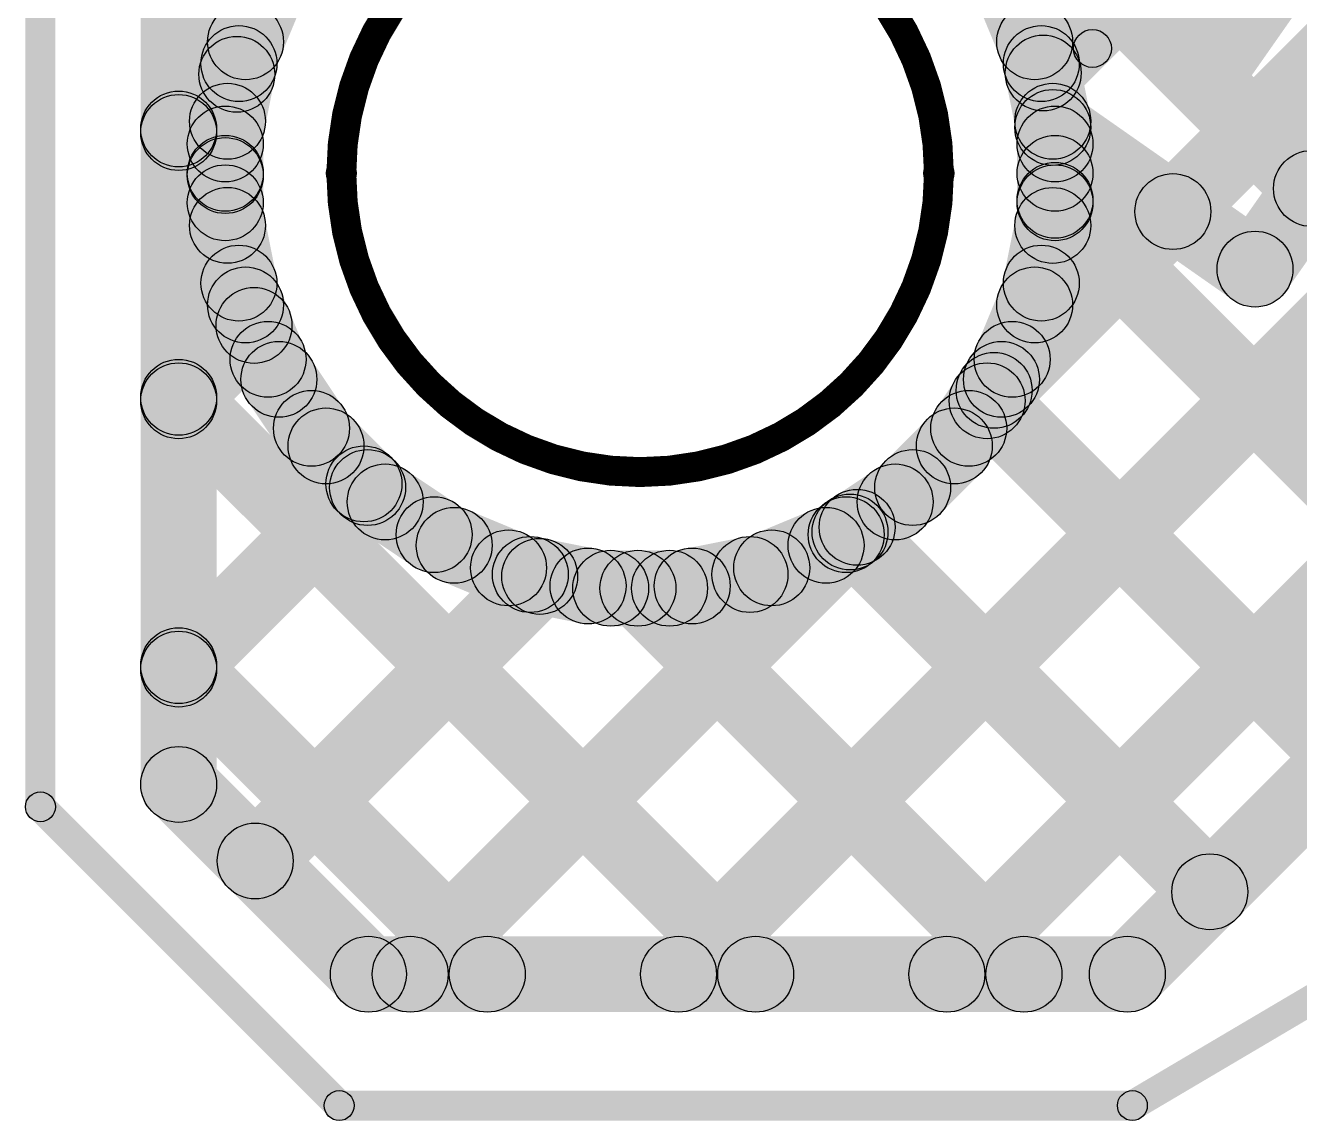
# Model space of a CAD drawing. Header units: millimetres. Extents: x 1.49 to 4.64, y 4.45 to 5.86.
# Drawn here: x 1.4898 to 1.6577, y 4.4507 to 4.595 of the extents above; entities that cross this region are included whole.
import ezdxf

# ---------------------------------------------------------------- set-up
doc = ezdxf.new("R2010")
doc.units = ezdxf.units.MM
doc.header["$MEASUREMENT"] = 0
for name, color, linetype in [('BottomLayer', 5, 'Continuous'), ('Mechanical2', 216, 'Continuous'), ('MultiLayer', 9, 'Continuous'), ('TopLayer', 1, 'Continuous'), ('TopOverlay', 2, 'Continuous'), ('TopPaste', 8, 'Continuous'), ('TopSolder', 216, 'Continuous')]:
    doc.layers.add(name, color=color, linetype=linetype)

# ---------------------------------------------------------------- blocks, each defined once
blk = doc.blocks.new('SMD_PAD_13')
at = {"layer": 'TopLayer'}
for points in [[(-0.06, 0.03), (-0.02, 0.03), (-0.02, -0.03), (-0.06, -0.03)], [(0.02, 0.03), (0.06, 0.03), (0.06, -0.03), (0.02, -0.03)]]:
    blk.add_hatch(color=1, dxfattribs=at).paths.add_polyline_path(points)
at = {"layer": 'TopOverlay'}
h = blk.add_hatch(color=2, dxfattribs=at)
edge = h.paths.add_edge_path()
edge.add_arc((-0.065, 0.035), 0.0025, 0, 360)
h = blk.add_hatch(color=2, dxfattribs=at)
edge = h.paths.add_edge_path()
edge.add_arc((-0.065, 0.035), 0.0025, 0, 360)
for points in [[(0.065, 0.0375), (0.065, 0.0325), (-0.065, 0.0325), (-0.065, 0.0375)], [(-0.0675, 0.035), (-0.0625, 0.035), (-0.0625, -0.035), (-0.0675, -0.035)], [(0.0625, 0.035), (0.0675, 0.035), (0.0675, -0.035), (0.0625, -0.035)], [(0.065, -0.0325), (0.065, -0.0375), (-0.065, -0.0375), (-0.065, -0.0325)]]:
    blk.add_hatch(color=2, dxfattribs=at).paths.add_polyline_path(points)
h = blk.add_hatch(color=2, dxfattribs=at)
edge = h.paths.add_edge_path()
edge.add_arc((0.065, 0.035), 0.0025, 0, 360)
h = blk.add_hatch(color=2, dxfattribs=at)
edge = h.paths.add_edge_path()
edge.add_arc((0.065, 0.035), 0.0025, 0, 360)
h = blk.add_hatch(color=2, dxfattribs=at)
edge = h.paths.add_edge_path()
edge.add_arc((-0.065, -0.035), 0.0025, 0, 360)
h = blk.add_hatch(color=2, dxfattribs=at)
edge = h.paths.add_edge_path()
edge.add_arc((-0.065, -0.035), 0.0025, 0, 360)
h = blk.add_hatch(color=2, dxfattribs=at)
edge = h.paths.add_edge_path()
edge.add_arc((0.065, -0.035), 0.0025, 0, 360)
h = blk.add_hatch(color=2, dxfattribs=at)
edge = h.paths.add_edge_path()
edge.add_arc((0.065, -0.035), 0.0025, 0, 360)
at = {"layer": 'TopPaste'}
for points in [[(-0.06, 0.03), (-0.02, 0.03), (-0.02, -0.03), (-0.06, -0.03)], [(0.02, 0.03), (0.06, 0.03), (0.06, -0.03), (0.02, -0.03)]]:
    blk.add_hatch(color=8, dxfattribs=at).paths.add_polyline_path(points)
at = {"layer": 'TopSolder'}
for points in [[(-0.064, 0.034), (-0.016, 0.034), (-0.016, -0.034), (-0.064, -0.034)], [(0.016, 0.034), (0.064, 0.034), (0.064, -0.034), (0.016, -0.034)]]:
    blk.add_hatch(color=216, dxfattribs=at).paths.add_polyline_path(points)
at = {"layer": 'TopOverlay'}
for centre in [(-0.065, 0.035), (-0.065, 0.035), (0.065, 0.035), (0.065, 0.035), (-0.065, -0.035), (-0.065, -0.035), (0.065, -0.035), (0.065, -0.035)]:
    blk.add_circle(centre, 0.0025, dxfattribs=at)

msp = doc.modelspace()

# ---------------------------------------------------------------- hatches: boundary and pattern name
at = {"layer": 'BottomLayer'}
for points in [[(1.62098, 4.5434), (1.6139, 4.55047), (1.79579, 4.73235), (1.80286, 4.72528)], [(1.50646, 4.71926), (1.51354, 4.72633), (1.69384, 4.54602), (1.68677, 4.53895)], [(1.62744, 4.58522), (1.62037, 4.59229), (1.74275, 4.71467), (1.74982, 4.7076)], [(1.62744, 4.58522), (1.62037, 4.59229), (1.74275, 4.71467), (1.74982, 4.7076)], [(1.5794, 4.46646), (1.57233, 4.47354), (1.74865, 4.64986), (1.75572, 4.64279)], [(1.515, 4.495), (1.505, 4.495), (1.505, 4.63214), (1.515, 4.63214)], [(1.52343, 4.59095), (1.5142, 4.59478), (1.51716, 4.60194), (1.5264, 4.59811)], [(1.6152, 4.59811), (1.62444, 4.60194), (1.62741, 4.59478), (1.61817, 4.59095)], [(1.51354, 4.57738), (1.50646, 4.58445), (1.51413, 4.59211), (1.5212, 4.58504)], [(1.52134, 4.58141), (1.51153, 4.58336), (1.51304, 4.59097), (1.52285, 4.58902)], [(1.61875, 4.58902), (1.62856, 4.59097), (1.63008, 4.58336), (1.62027, 4.58141)], [(1.50646, 4.57784), (1.51354, 4.58491), (1.51967, 4.57877), (1.5126, 4.5717)], [(1.52114, 4.57553), (1.51114, 4.57553), (1.51114, 4.5794), (1.52114, 4.5794)], [(1.63047, 4.57553), (1.62047, 4.57553), (1.62047, 4.5794), (1.63047, 4.5794)], [(1.52114, 4.57165), (1.51114, 4.57165), (1.51114, 4.57553), (1.52114, 4.57553)], [(1.63047, 4.57165), (1.62047, 4.57165), (1.62047, 4.57553), (1.63047, 4.57553)], [(1.62193, 4.56844), (1.629, 4.57551), (1.68024, 4.52427), (1.67317, 4.5172)], [(1.51153, 4.56769), (1.52134, 4.56964), (1.52285, 4.56203), (1.51304, 4.56008)], [(1.62856, 4.56008), (1.61875, 4.56203), (1.62027, 4.56964), (1.63008, 4.56769)], [(1.61475, 4.46646), (1.60768, 4.47354), (1.69777, 4.56362), (1.70484, 4.55655)], [(1.5142, 4.55628), (1.52343, 4.5601), (1.5264, 4.55294), (1.51716, 4.54911)], [(1.62444, 4.54911), (1.6152, 4.55294), (1.61817, 4.5601), (1.62741, 4.55628)], [(1.51354, 4.54202), (1.50646, 4.54909), (1.5164, 4.55903), (1.52347, 4.55196)], [(1.51904, 4.5456), (1.52735, 4.55116), (1.53166, 4.54471), (1.52335, 4.53915)], [(1.61826, 4.53915), (1.60994, 4.54471), (1.61425, 4.55116), (1.62256, 4.5456)], [(1.50646, 4.54248), (1.51354, 4.54955), (1.58955, 4.47354), (1.58248, 4.46646)], [(1.61299, 4.54202), (1.62006, 4.5491), (1.66708, 4.50208), (1.66001, 4.49501)], [(1.52587, 4.53608), (1.53294, 4.54315), (1.53843, 4.53767), (1.53135, 4.5306)], [(1.61025, 4.5306), (1.60318, 4.53767), (1.60866, 4.54315), (1.61573, 4.53608)], [(1.51354, 4.50667), (1.50646, 4.51374), (1.53087, 4.53815), (1.53794, 4.53108)], [(1.53443, 4.52807), (1.53999, 4.53639), (1.54643, 4.53208), (1.54088, 4.52376)], [(1.60072, 4.52376), (1.59517, 4.53208), (1.60162, 4.53639), (1.60717, 4.52807)], [(1.54404, 4.46646), (1.53697, 4.47354), (1.59586, 4.53242), (1.60293, 4.52535)], [(1.54439, 4.52189), (1.54821, 4.53113), (1.55538, 4.52816), (1.55155, 4.51892)], [(1.59005, 4.51892), (1.58622, 4.52816), (1.59339, 4.53113), (1.59722, 4.52189)], [(1.59493, 4.52473), (1.602, 4.5318), (1.6494, 4.4844), (1.64233, 4.47733)], [(1.55536, 4.51777), (1.55731, 4.52757), (1.56492, 4.52606), (1.56296, 4.51625)], [(1.57864, 4.51625), (1.57669, 4.52606), (1.58429, 4.52757), (1.58624, 4.51777)], [(1.52361, 4.48139), (1.51654, 4.48846), (1.55404, 4.52596), (1.56111, 4.51889)], [(1.52361, 4.48139), (1.51654, 4.48846), (1.55404, 4.52596), (1.56111, 4.51889)], [(1.56692, 4.51586), (1.56692, 4.52586), (1.57468, 4.52586), (1.57468, 4.51586)], [(1.56697, 4.51733), (1.57405, 4.5244), (1.62491, 4.47354), (1.61784, 4.46646)], [(1.50646, 4.50713), (1.51354, 4.5142), (1.5542, 4.47354), (1.54713, 4.46646)], [(1.63854, 4.46646), (1.63146, 4.47354), (1.66646, 4.50854), (1.67354, 4.50146)], [(1.50646, 4.49146), (1.51354, 4.49854), (1.53854, 4.47354), (1.53146, 4.46646)], [(1.535, 4.465), (1.535, 4.475), (1.635, 4.475), (1.635, 4.465)]]:
    msp.add_hatch(color=5, dxfattribs=at).paths.add_polyline_path(points)
h = msp.add_hatch(color=5, dxfattribs=at)
edge = h.paths.add_edge_path()
edge.add_arc((1.51881, 4.59286), 0.005, 0, 360)
h = msp.add_hatch(color=5, dxfattribs=at)
edge = h.paths.add_edge_path()
edge.add_arc((1.62279, 4.59286), 0.005, 0, 360)
h = msp.add_hatch(color=5, dxfattribs=at)
edge = h.paths.add_edge_path()
edge.add_arc((1.51794, 4.58999), 0.005, 0, 360)
h = msp.add_hatch(color=5, dxfattribs=at)
edge = h.paths.add_edge_path()
edge.add_arc((1.62366, 4.58999), 0.005, 0, 360)
h = msp.add_hatch(color=5, dxfattribs=at)
edge = h.paths.add_edge_path()
edge.add_arc((1.51766, 4.58858), 0.005, 0, 360)
h = msp.add_hatch(color=5, dxfattribs=at)
edge = h.paths.add_edge_path()
edge.add_arc((1.62391, 4.58875), 0.005, 0, 360)
h = msp.add_hatch(color=5, dxfattribs=at)
edge = h.paths.add_edge_path()
edge.add_arc((1.62391, 4.58875), 0.005, 0, 360)
h = msp.add_hatch(color=5, dxfattribs=at)
edge = h.paths.add_edge_path()
edge.add_arc((1.51, 4.58137), 0.005, 0, 360)
h = msp.add_hatch(color=5, dxfattribs=at)
edge = h.paths.add_edge_path()
edge.add_arc((1.51643, 4.58239), 0.005, 0, 360)
h = msp.add_hatch(color=5, dxfattribs=at)
edge = h.paths.add_edge_path()
edge.add_arc((1.62517, 4.58239), 0.005, 0, 360)
h = msp.add_hatch(color=5, dxfattribs=at)
edge = h.paths.add_edge_path()
edge.add_arc((1.51, 4.58091), 0.005, 0, 360)
h = msp.add_hatch(color=5, dxfattribs=at)
edge = h.paths.add_edge_path()
edge.add_arc((1.51614, 4.5794), 0.005, 0, 360)
h = msp.add_hatch(color=5, dxfattribs=at)
edge = h.paths.add_edge_path()
edge.add_arc((1.62547, 4.5794), 0.005, 0, 360)
h = msp.add_hatch(color=5, dxfattribs=at)
edge = h.paths.add_edge_path()
edge.add_arc((1.51614, 4.57553), 0.005, 0, 360)
h = msp.add_hatch(color=5, dxfattribs=at)
edge = h.paths.add_edge_path()
edge.add_arc((1.51614, 4.57553), 0.005, 0, 360)
h = msp.add_hatch(color=5, dxfattribs=at)
edge = h.paths.add_edge_path()
edge.add_arc((1.51614, 4.57524), 0.005, 0, 360)
h = msp.add_hatch(color=5, dxfattribs=at)
edge = h.paths.add_edge_path()
edge.add_arc((1.62547, 4.57553), 0.005, 0, 360)
h = msp.add_hatch(color=5, dxfattribs=at)
edge = h.paths.add_edge_path()
edge.add_arc((1.62547, 4.57553), 0.005, 0, 360)
h = msp.add_hatch(color=5, dxfattribs=at)
edge = h.paths.add_edge_path()
edge.add_arc((1.51614, 4.57165), 0.005, 0, 360)
h = msp.add_hatch(color=5, dxfattribs=at)
edge = h.paths.add_edge_path()
edge.add_arc((1.62547, 4.57197), 0.005, 0, 360)
h = msp.add_hatch(color=5, dxfattribs=at)
edge = h.paths.add_edge_path()
edge.add_arc((1.62547, 4.57165), 0.005, 0, 360)
h = msp.add_hatch(color=5, dxfattribs=at)
edge = h.paths.add_edge_path()
edge.add_arc((1.51643, 4.56867), 0.005, 0, 360)
h = msp.add_hatch(color=5, dxfattribs=at)
edge = h.paths.add_edge_path()
edge.add_arc((1.62517, 4.56866), 0.005, 0, 360)
h = msp.add_hatch(color=5, dxfattribs=at)
edge = h.paths.add_edge_path()
edge.add_arc((1.51794, 4.56106), 0.005, 0, 360)
h = msp.add_hatch(color=5, dxfattribs=at)
edge = h.paths.add_edge_path()
edge.add_arc((1.62366, 4.56106), 0.005, 0, 360)
h = msp.add_hatch(color=5, dxfattribs=at)
edge = h.paths.add_edge_path()
edge.add_arc((1.51881, 4.55819), 0.005, 0, 360)
h = msp.add_hatch(color=5, dxfattribs=at)
edge = h.paths.add_edge_path()
edge.add_arc((1.62279, 4.55819), 0.005, 0, 360)
h = msp.add_hatch(color=5, dxfattribs=at)
edge = h.paths.add_edge_path()
edge.add_arc((1.51993, 4.55549), 0.005, 0, 360)
h = msp.add_hatch(color=5, dxfattribs=at)
edge = h.paths.add_edge_path()
edge.add_arc((1.52178, 4.55102), 0.005, 0, 360)
h = msp.add_hatch(color=5, dxfattribs=at)
edge = h.paths.add_edge_path()
edge.add_arc((1.61982, 4.55102), 0.005, 0, 360)
h = msp.add_hatch(color=5, dxfattribs=at)
edge = h.paths.add_edge_path()
edge.add_arc((1.5232, 4.54838), 0.005, 0, 360)
h = msp.add_hatch(color=5, dxfattribs=at)
edge = h.paths.add_edge_path()
edge.add_arc((1.61841, 4.54838), 0.005, 0, 360)
h = msp.add_hatch(color=5, dxfattribs=at)
edge = h.paths.add_edge_path()
edge.add_arc((1.51, 4.54602), 0.005, 0, 360)
h = msp.add_hatch(color=5, dxfattribs=at)
edge = h.paths.add_edge_path()
edge.add_arc((1.61744, 4.54693), 0.005, 0, 360)
h = msp.add_hatch(color=5, dxfattribs=at)
edge = h.paths.add_edge_path()
edge.add_arc((1.51, 4.54556), 0.005, 0, 360)
h = msp.add_hatch(color=5, dxfattribs=at)
edge = h.paths.add_edge_path()
edge.add_arc((1.61652, 4.54556), 0.005, 0, 360)
h = msp.add_hatch(color=5, dxfattribs=at)
edge = h.paths.add_edge_path()
edge.add_arc((1.5275, 4.54193), 0.005, 0, 360)
h = msp.add_hatch(color=5, dxfattribs=at)
edge = h.paths.add_edge_path()
edge.add_arc((1.6141, 4.54193), 0.005, 0, 360)
h = msp.add_hatch(color=5, dxfattribs=at)
edge = h.paths.add_edge_path()
edge.add_arc((1.52941, 4.53961), 0.005, 0, 360)
h = msp.add_hatch(color=5, dxfattribs=at)
edge = h.paths.add_edge_path()
edge.add_arc((1.6122, 4.53961), 0.005, 0, 360)
h = msp.add_hatch(color=5, dxfattribs=at)
edge = h.paths.add_edge_path()
edge.add_arc((1.53441, 4.53461), 0.005, 0, 360)
h = msp.add_hatch(color=5, dxfattribs=at)
edge = h.paths.add_edge_path()
edge.add_arc((1.53489, 4.53413), 0.005, 0, 360)
h = msp.add_hatch(color=5, dxfattribs=at)
edge = h.paths.add_edge_path()
edge.add_arc((1.60671, 4.53413), 0.005, 0, 360)
h = msp.add_hatch(color=5, dxfattribs=at)
edge = h.paths.add_edge_path()
edge.add_arc((1.53721, 4.53223), 0.005, 0, 360)
h = msp.add_hatch(color=5, dxfattribs=at)
edge = h.paths.add_edge_path()
edge.add_arc((1.6044, 4.53223), 0.005, 0, 360)
h = msp.add_hatch(color=5, dxfattribs=at)
edge = h.paths.add_edge_path()
edge.add_arc((1.54366, 4.52792), 0.005, 0, 360)
h = msp.add_hatch(color=5, dxfattribs=at)
edge = h.paths.add_edge_path()
edge.add_arc((1.59795, 4.52792), 0.005, 0, 360)
h = msp.add_hatch(color=5, dxfattribs=at)
edge = h.paths.add_edge_path()
edge.add_arc((1.59846, 4.52827), 0.005, 0, 360)
h = msp.add_hatch(color=5, dxfattribs=at)
edge = h.paths.add_edge_path()
edge.add_arc((1.59939, 4.52889), 0.005, 0, 360)
h = msp.add_hatch(color=5, dxfattribs=at)
edge = h.paths.add_edge_path()
edge.add_arc((1.5463, 4.52651), 0.005, 0, 360)
h = msp.add_hatch(color=5, dxfattribs=at)
edge = h.paths.add_edge_path()
edge.add_arc((1.5953, 4.52651), 0.005, 0, 360)
h = msp.add_hatch(color=5, dxfattribs=at)
edge = h.paths.add_edge_path()
edge.add_arc((1.55346, 4.52354), 0.005, 0, 360)
h = msp.add_hatch(color=5, dxfattribs=at)
edge = h.paths.add_edge_path()
edge.add_arc((1.55633, 4.52267), 0.005, 0, 360)
h = msp.add_hatch(color=5, dxfattribs=at)
edge = h.paths.add_edge_path()
edge.add_arc((1.55757, 4.52242), 0.005, 0, 360)
h = msp.add_hatch(color=5, dxfattribs=at)
edge = h.paths.add_edge_path()
edge.add_arc((1.55757, 4.52242), 0.005, 0, 360)
h = msp.add_hatch(color=5, dxfattribs=at)
edge = h.paths.add_edge_path()
edge.add_arc((1.58527, 4.52267), 0.005, 0, 360)
h = msp.add_hatch(color=5, dxfattribs=at)
edge = h.paths.add_edge_path()
edge.add_arc((1.58814, 4.52354), 0.005, 0, 360)
h = msp.add_hatch(color=5, dxfattribs=at)
edge = h.paths.add_edge_path()
edge.add_arc((1.56394, 4.52116), 0.005, 0, 360)
h = msp.add_hatch(color=5, dxfattribs=at)
edge = h.paths.add_edge_path()
edge.add_arc((1.56692, 4.52086), 0.005, 0, 360)
h = msp.add_hatch(color=5, dxfattribs=at)
edge = h.paths.add_edge_path()
edge.add_arc((1.57051, 4.52086), 0.005, 0, 360)
h = msp.add_hatch(color=5, dxfattribs=at)
edge = h.paths.add_edge_path()
edge.add_arc((1.57468, 4.52086), 0.005, 0, 360)
h = msp.add_hatch(color=5, dxfattribs=at)
edge = h.paths.add_edge_path()
edge.add_arc((1.57766, 4.52116), 0.005, 0, 360)
h = msp.add_hatch(color=5, dxfattribs=at)
edge = h.paths.add_edge_path()
edge.add_arc((1.51, 4.51066), 0.005, 0, 360)
h = msp.add_hatch(color=5, dxfattribs=at)
edge = h.paths.add_edge_path()
edge.add_arc((1.51, 4.5102), 0.005, 0, 360)
h = msp.add_hatch(color=5, dxfattribs=at)
edge = h.paths.add_edge_path()
edge.add_arc((1.51, 4.495), 0.005, 0, 360)
h = msp.add_hatch(color=5, dxfattribs=at)
edge = h.paths.add_edge_path()
edge.add_arc((1.51, 4.495), 0.005, 0, 360)
h = msp.add_hatch(color=5, dxfattribs=at)
edge = h.paths.add_edge_path()
edge.add_arc((1.52008, 4.48492), 0.005, 0, 360)
h = msp.add_hatch(color=5, dxfattribs=at)
edge = h.paths.add_edge_path()
edge.add_arc((1.52008, 4.48492), 0.005, 0, 360)
h = msp.add_hatch(color=5, dxfattribs=at)
edge = h.paths.add_edge_path()
edge.add_arc((1.64586, 4.48086), 0.005, 0, 360)
h = msp.add_hatch(color=5, dxfattribs=at)
edge = h.paths.add_edge_path()
edge.add_arc((1.535, 4.47), 0.005, 0, 360)
h = msp.add_hatch(color=5, dxfattribs=at)
edge = h.paths.add_edge_path()
edge.add_arc((1.535, 4.47), 0.005, 0, 360)
h = msp.add_hatch(color=5, dxfattribs=at)
edge = h.paths.add_edge_path()
edge.add_arc((1.54051, 4.47), 0.005, 0, 360)
h = msp.add_hatch(color=5, dxfattribs=at)
edge = h.paths.add_edge_path()
edge.add_arc((1.55066, 4.47), 0.005, 0, 360)
h = msp.add_hatch(color=5, dxfattribs=at)
edge = h.paths.add_edge_path()
edge.add_arc((1.57586, 4.47), 0.005, 0, 360)
h = msp.add_hatch(color=5, dxfattribs=at)
edge = h.paths.add_edge_path()
edge.add_arc((1.58602, 4.47), 0.005, 0, 360)
h = msp.add_hatch(color=5, dxfattribs=at)
edge = h.paths.add_edge_path()
edge.add_arc((1.61122, 4.47), 0.005, 0, 360)
h = msp.add_hatch(color=5, dxfattribs=at)
edge = h.paths.add_edge_path()
edge.add_arc((1.62137, 4.47), 0.005, 0, 360)
h = msp.add_hatch(color=5, dxfattribs=at)
edge = h.paths.add_edge_path()
edge.add_arc((1.635, 4.47), 0.005, 0, 360)
h = msp.add_hatch(color=5, dxfattribs=at)
edge = h.paths.add_edge_path()
edge.add_arc((1.635, 4.47), 0.005, 0, 360)
at = {"layer": 'Mechanical2'}
for points in [[(1.49375, 4.49206), (1.48981, 4.49206), (1.48981, 4.82969), (1.49375, 4.82969)], [(1.49039, 4.49067), (1.49318, 4.49345), (1.53255, 4.45408), (1.52976, 4.4513)], [(1.63666, 4.451), (1.63466, 4.45439), (1.66915, 4.47476), (1.67115, 4.47137)], [(1.53115, 4.45072), (1.53115, 4.45466), (1.63566, 4.45466), (1.63566, 4.45072)]]:
    msp.add_hatch(color=216, dxfattribs=at).paths.add_polyline_path(points)
h = msp.add_hatch(color=216, dxfattribs=at)
edge = h.paths.add_edge_path()
edge.add_arc((1.53143, 4.57553), 0.00197, 0, 360)
h = msp.add_hatch(color=216, dxfattribs=at)
edge = h.paths.add_edge_path()
edge.add_arc((1.61017, 4.57553), 0.00197, 0, 360)
h = msp.add_hatch(color=216, dxfattribs=at)
edge = h.paths.add_edge_path()
edge.add_arc((1.49178, 4.49206), 0.00197, 0, 360)
h = msp.add_hatch(color=216, dxfattribs=at)
edge = h.paths.add_edge_path()
edge.add_arc((1.49178, 4.49206), 0.00197, 0, 360)
h = msp.add_hatch(color=216, dxfattribs=at)
edge = h.paths.add_edge_path()
edge.add_arc((1.53115, 4.45269), 0.00197, 0, 360)
h = msp.add_hatch(color=216, dxfattribs=at)
edge = h.paths.add_edge_path()
edge.add_arc((1.53115, 4.45269), 0.00197, 0, 360)
h = msp.add_hatch(color=216, dxfattribs=at)
edge = h.paths.add_edge_path()
edge.add_arc((1.63566, 4.45269), 0.00197, 0, 360)
h = msp.add_hatch(color=216, dxfattribs=at)
edge = h.paths.add_edge_path()
edge.add_arc((1.63566, 4.45269), 0.00197, 0, 360)
at = {"layer": 'TopLayer'}
for points in [[(1.64814, 4.5838), (1.75951, 4.74284), (1.71287, 4.7755), (1.6015, 4.61645)], [(1.65592, 4.56004), (1.64773, 4.56577), (1.7763, 4.74939), (1.78449, 4.74366)], [(1.5794, 4.46646), (1.57233, 4.47354), (1.74865, 4.64986), (1.75572, 4.64279)], [(1.515, 4.495), (1.505, 4.495), (1.505, 4.63214), (1.515, 4.63214)], [(1.52343, 4.59095), (1.5142, 4.59478), (1.51716, 4.60194), (1.5264, 4.59811)], [(1.51354, 4.57738), (1.50646, 4.58445), (1.51413, 4.59211), (1.5212, 4.58504)], [(1.52134, 4.58141), (1.51153, 4.58336), (1.51304, 4.59097), (1.52285, 4.58902)], [(1.50646, 4.57784), (1.51354, 4.58491), (1.51967, 4.57877), (1.5126, 4.5717)], [(1.6223, 4.57747), (1.62804, 4.58566), (1.65469, 4.567), (1.64896, 4.55881)], [(1.52114, 4.57553), (1.51114, 4.57553), (1.51114, 4.5794), (1.52114, 4.5794)], [(1.63047, 4.57553), (1.62047, 4.57553), (1.62047, 4.5794), (1.63047, 4.5794)], [(1.65573, 4.56999), (1.6628, 4.57707), (1.69384, 4.54602), (1.68677, 4.53895)], [(1.52114, 4.57165), (1.51114, 4.57165), (1.51114, 4.57553), (1.52114, 4.57553)], [(1.63047, 4.57165), (1.62047, 4.57165), (1.62047, 4.57553), (1.63047, 4.57553)], [(1.62193, 4.56844), (1.629, 4.57551), (1.68024, 4.52427), (1.67317, 4.5172)], [(1.62098, 4.5434), (1.6139, 4.55047), (1.63746, 4.57402), (1.64453, 4.56695)], [(1.51153, 4.56769), (1.52134, 4.56964), (1.52285, 4.56203), (1.51304, 4.56008)], [(1.62856, 4.56008), (1.61875, 4.56203), (1.62027, 4.56964), (1.63008, 4.56769)], [(1.61475, 4.46646), (1.60768, 4.47354), (1.69777, 4.56362), (1.70484, 4.55655)], [(1.5142, 4.55628), (1.52343, 4.5601), (1.5264, 4.55294), (1.51716, 4.54911)], [(1.62444, 4.54911), (1.6152, 4.55294), (1.61817, 4.5601), (1.62741, 4.55628)], [(1.51354, 4.54202), (1.50646, 4.54909), (1.5164, 4.55903), (1.52347, 4.55196)], [(1.51904, 4.5456), (1.52735, 4.55116), (1.53166, 4.54471), (1.52335, 4.53915)], [(1.61826, 4.53915), (1.60994, 4.54471), (1.61425, 4.55116), (1.62256, 4.5456)], [(1.50646, 4.54248), (1.51354, 4.54955), (1.58955, 4.47354), (1.58248, 4.46646)], [(1.61299, 4.54202), (1.62006, 4.5491), (1.66708, 4.50208), (1.66001, 4.49501)], [(1.52587, 4.53608), (1.53294, 4.54315), (1.53843, 4.53767), (1.53135, 4.5306)], [(1.61025, 4.5306), (1.60318, 4.53767), (1.60866, 4.54315), (1.61573, 4.53608)], [(1.51354, 4.50667), (1.50646, 4.51374), (1.53087, 4.53815), (1.53794, 4.53108)], [(1.53443, 4.52807), (1.53999, 4.53639), (1.54643, 4.53208), (1.54088, 4.52376)], [(1.60072, 4.52376), (1.59517, 4.53208), (1.60162, 4.53639), (1.60717, 4.52807)], [(1.54404, 4.46646), (1.53697, 4.47354), (1.59586, 4.53242), (1.60293, 4.52535)], [(1.54439, 4.52189), (1.54821, 4.53113), (1.55538, 4.52816), (1.55155, 4.51892)], [(1.59005, 4.51892), (1.58622, 4.52816), (1.59339, 4.53113), (1.59722, 4.52189)], [(1.59493, 4.52473), (1.602, 4.5318), (1.6494, 4.4844), (1.64233, 4.47733)], [(1.55536, 4.51777), (1.55731, 4.52757), (1.56492, 4.52606), (1.56296, 4.51625)], [(1.57864, 4.51625), (1.57669, 4.52606), (1.58429, 4.52757), (1.58624, 4.51777)], [(1.52361, 4.48139), (1.51654, 4.48846), (1.55404, 4.52596), (1.56111, 4.51889)], [(1.52361, 4.48139), (1.51654, 4.48846), (1.55404, 4.52596), (1.56111, 4.51889)], [(1.56692, 4.51586), (1.56692, 4.52586), (1.57468, 4.52586), (1.57468, 4.51586)], [(1.56697, 4.51733), (1.57405, 4.5244), (1.62491, 4.47354), (1.61784, 4.46646)], [(1.50646, 4.50713), (1.51354, 4.5142), (1.5542, 4.47354), (1.54713, 4.46646)], [(1.63854, 4.46646), (1.63146, 4.47354), (1.66646, 4.50854), (1.67354, 4.50146)], [(1.50646, 4.49146), (1.51354, 4.49854), (1.53854, 4.47354), (1.53146, 4.46646)], [(1.535, 4.465), (1.535, 4.475), (1.635, 4.475), (1.635, 4.465)]]:
    msp.add_hatch(color=1, dxfattribs=at).paths.add_polyline_path(points)
h = msp.add_hatch(color=1, dxfattribs=at)
edge = h.paths.add_edge_path()
edge.add_arc((1.51881, 4.59286), 0.005, 0, 360)
h = msp.add_hatch(color=1, dxfattribs=at)
edge = h.paths.add_edge_path()
edge.add_arc((1.51794, 4.58999), 0.005, 0, 360)
h = msp.add_hatch(color=1, dxfattribs=at)
edge = h.paths.add_edge_path()
edge.add_arc((1.51766, 4.58858), 0.005, 0, 360)
h = msp.add_hatch(color=1, dxfattribs=at)
edge = h.paths.add_edge_path()
edge.add_arc((1.51, 4.58137), 0.005, 0, 360)
h = msp.add_hatch(color=1, dxfattribs=at)
edge = h.paths.add_edge_path()
edge.add_arc((1.51643, 4.58239), 0.005, 0, 360)
h = msp.add_hatch(color=1, dxfattribs=at)
edge = h.paths.add_edge_path()
edge.add_arc((1.62517, 4.58157), 0.005, 0, 360)
h = msp.add_hatch(color=1, dxfattribs=at)
edge = h.paths.add_edge_path()
edge.add_arc((1.51, 4.58091), 0.005, 0, 360)
h = msp.add_hatch(color=1, dxfattribs=at)
edge = h.paths.add_edge_path()
edge.add_arc((1.51614, 4.5794), 0.005, 0, 360)
h = msp.add_hatch(color=1, dxfattribs=at)
edge = h.paths.add_edge_path()
edge.add_arc((1.62547, 4.5794), 0.005, 0, 360)
h = msp.add_hatch(color=1, dxfattribs=at)
edge = h.paths.add_edge_path()
edge.add_arc((1.51614, 4.57553), 0.005, 0, 360)
h = msp.add_hatch(color=1, dxfattribs=at)
edge = h.paths.add_edge_path()
edge.add_arc((1.51614, 4.57553), 0.005, 0, 360)
h = msp.add_hatch(color=1, dxfattribs=at)
edge = h.paths.add_edge_path()
edge.add_arc((1.51614, 4.57524), 0.005, 0, 360)
h = msp.add_hatch(color=1, dxfattribs=at)
edge = h.paths.add_edge_path()
edge.add_arc((1.62547, 4.57553), 0.005, 0, 360)
h = msp.add_hatch(color=1, dxfattribs=at)
edge = h.paths.add_edge_path()
edge.add_arc((1.62547, 4.57553), 0.005, 0, 360)
h = msp.add_hatch(color=1, dxfattribs=at)
edge = h.paths.add_edge_path()
edge.add_arc((1.65926, 4.57353), 0.005, 0, 360)
h = msp.add_hatch(color=1, dxfattribs=at)
edge = h.paths.add_edge_path()
edge.add_arc((1.51614, 4.57165), 0.005, 0, 360)
h = msp.add_hatch(color=1, dxfattribs=at)
edge = h.paths.add_edge_path()
edge.add_arc((1.62547, 4.57197), 0.005, 0, 360)
h = msp.add_hatch(color=1, dxfattribs=at)
edge = h.paths.add_edge_path()
edge.add_arc((1.62547, 4.57165), 0.005, 0, 360)
h = msp.add_hatch(color=1, dxfattribs=at)
edge = h.paths.add_edge_path()
edge.add_arc((1.641, 4.57049), 0.005, 0, 360)
h = msp.add_hatch(color=1, dxfattribs=at)
edge = h.paths.add_edge_path()
edge.add_arc((1.51643, 4.56867), 0.005, 0, 360)
h = msp.add_hatch(color=1, dxfattribs=at)
edge = h.paths.add_edge_path()
edge.add_arc((1.62517, 4.56866), 0.005, 0, 360)
h = msp.add_hatch(color=1, dxfattribs=at)
edge = h.paths.add_edge_path()
edge.add_arc((1.65182, 4.56291), 0.005, 0, 360)
h = msp.add_hatch(color=1, dxfattribs=at)
edge = h.paths.add_edge_path()
edge.add_arc((1.65182, 4.56291), 0.005, 0, 360)
h = msp.add_hatch(color=1, dxfattribs=at)
edge = h.paths.add_edge_path()
edge.add_arc((1.51794, 4.56106), 0.005, 0, 360)
h = msp.add_hatch(color=1, dxfattribs=at)
edge = h.paths.add_edge_path()
edge.add_arc((1.62366, 4.56106), 0.005, 0, 360)
h = msp.add_hatch(color=1, dxfattribs=at)
edge = h.paths.add_edge_path()
edge.add_arc((1.51881, 4.55819), 0.005, 0, 360)
h = msp.add_hatch(color=1, dxfattribs=at)
edge = h.paths.add_edge_path()
edge.add_arc((1.62279, 4.55819), 0.005, 0, 360)
h = msp.add_hatch(color=1, dxfattribs=at)
edge = h.paths.add_edge_path()
edge.add_arc((1.51993, 4.55549), 0.005, 0, 360)
h = msp.add_hatch(color=1, dxfattribs=at)
edge = h.paths.add_edge_path()
edge.add_arc((1.52178, 4.55102), 0.005, 0, 360)
h = msp.add_hatch(color=1, dxfattribs=at)
edge = h.paths.add_edge_path()
edge.add_arc((1.61982, 4.55102), 0.005, 0, 360)
h = msp.add_hatch(color=1, dxfattribs=at)
edge = h.paths.add_edge_path()
edge.add_arc((1.5232, 4.54838), 0.005, 0, 360)
h = msp.add_hatch(color=1, dxfattribs=at)
edge = h.paths.add_edge_path()
edge.add_arc((1.61841, 4.54838), 0.005, 0, 360)
h = msp.add_hatch(color=1, dxfattribs=at)
edge = h.paths.add_edge_path()
edge.add_arc((1.51, 4.54602), 0.005, 0, 360)
h = msp.add_hatch(color=1, dxfattribs=at)
edge = h.paths.add_edge_path()
edge.add_arc((1.61744, 4.54693), 0.005, 0, 360)
h = msp.add_hatch(color=1, dxfattribs=at)
edge = h.paths.add_edge_path()
edge.add_arc((1.51, 4.54556), 0.005, 0, 360)
h = msp.add_hatch(color=1, dxfattribs=at)
edge = h.paths.add_edge_path()
edge.add_arc((1.61652, 4.54556), 0.005, 0, 360)
h = msp.add_hatch(color=1, dxfattribs=at)
edge = h.paths.add_edge_path()
edge.add_arc((1.5275, 4.54193), 0.005, 0, 360)
h = msp.add_hatch(color=1, dxfattribs=at)
edge = h.paths.add_edge_path()
edge.add_arc((1.6141, 4.54193), 0.005, 0, 360)
h = msp.add_hatch(color=1, dxfattribs=at)
edge = h.paths.add_edge_path()
edge.add_arc((1.52941, 4.53961), 0.005, 0, 360)
h = msp.add_hatch(color=1, dxfattribs=at)
edge = h.paths.add_edge_path()
edge.add_arc((1.6122, 4.53961), 0.005, 0, 360)
h = msp.add_hatch(color=1, dxfattribs=at)
edge = h.paths.add_edge_path()
edge.add_arc((1.53441, 4.53461), 0.005, 0, 360)
h = msp.add_hatch(color=1, dxfattribs=at)
edge = h.paths.add_edge_path()
edge.add_arc((1.53489, 4.53413), 0.005, 0, 360)
h = msp.add_hatch(color=1, dxfattribs=at)
edge = h.paths.add_edge_path()
edge.add_arc((1.60671, 4.53413), 0.005, 0, 360)
h = msp.add_hatch(color=1, dxfattribs=at)
edge = h.paths.add_edge_path()
edge.add_arc((1.53721, 4.53223), 0.005, 0, 360)
h = msp.add_hatch(color=1, dxfattribs=at)
edge = h.paths.add_edge_path()
edge.add_arc((1.6044, 4.53223), 0.005, 0, 360)
h = msp.add_hatch(color=1, dxfattribs=at)
edge = h.paths.add_edge_path()
edge.add_arc((1.54366, 4.52792), 0.005, 0, 360)
h = msp.add_hatch(color=1, dxfattribs=at)
edge = h.paths.add_edge_path()
edge.add_arc((1.59795, 4.52792), 0.005, 0, 360)
h = msp.add_hatch(color=1, dxfattribs=at)
edge = h.paths.add_edge_path()
edge.add_arc((1.59846, 4.52827), 0.005, 0, 360)
h = msp.add_hatch(color=1, dxfattribs=at)
edge = h.paths.add_edge_path()
edge.add_arc((1.59939, 4.52889), 0.005, 0, 360)
h = msp.add_hatch(color=1, dxfattribs=at)
edge = h.paths.add_edge_path()
edge.add_arc((1.5463, 4.52651), 0.005, 0, 360)
h = msp.add_hatch(color=1, dxfattribs=at)
edge = h.paths.add_edge_path()
edge.add_arc((1.5953, 4.52651), 0.005, 0, 360)
h = msp.add_hatch(color=1, dxfattribs=at)
edge = h.paths.add_edge_path()
edge.add_arc((1.55346, 4.52354), 0.005, 0, 360)
h = msp.add_hatch(color=1, dxfattribs=at)
edge = h.paths.add_edge_path()
edge.add_arc((1.55633, 4.52267), 0.005, 0, 360)
h = msp.add_hatch(color=1, dxfattribs=at)
edge = h.paths.add_edge_path()
edge.add_arc((1.55757, 4.52242), 0.005, 0, 360)
h = msp.add_hatch(color=1, dxfattribs=at)
edge = h.paths.add_edge_path()
edge.add_arc((1.55757, 4.52242), 0.005, 0, 360)
h = msp.add_hatch(color=1, dxfattribs=at)
edge = h.paths.add_edge_path()
edge.add_arc((1.58527, 4.52267), 0.005, 0, 360)
h = msp.add_hatch(color=1, dxfattribs=at)
edge = h.paths.add_edge_path()
edge.add_arc((1.58814, 4.52354), 0.005, 0, 360)
h = msp.add_hatch(color=1, dxfattribs=at)
edge = h.paths.add_edge_path()
edge.add_arc((1.56394, 4.52116), 0.005, 0, 360)
h = msp.add_hatch(color=1, dxfattribs=at)
edge = h.paths.add_edge_path()
edge.add_arc((1.56692, 4.52086), 0.005, 0, 360)
h = msp.add_hatch(color=1, dxfattribs=at)
edge = h.paths.add_edge_path()
edge.add_arc((1.57051, 4.52086), 0.005, 0, 360)
h = msp.add_hatch(color=1, dxfattribs=at)
edge = h.paths.add_edge_path()
edge.add_arc((1.57468, 4.52086), 0.005, 0, 360)
h = msp.add_hatch(color=1, dxfattribs=at)
edge = h.paths.add_edge_path()
edge.add_arc((1.57766, 4.52116), 0.005, 0, 360)
h = msp.add_hatch(color=1, dxfattribs=at)
edge = h.paths.add_edge_path()
edge.add_arc((1.51, 4.51066), 0.005, 0, 360)
h = msp.add_hatch(color=1, dxfattribs=at)
edge = h.paths.add_edge_path()
edge.add_arc((1.51, 4.5102), 0.005, 0, 360)
h = msp.add_hatch(color=1, dxfattribs=at)
edge = h.paths.add_edge_path()
edge.add_arc((1.51, 4.495), 0.005, 0, 360)
h = msp.add_hatch(color=1, dxfattribs=at)
edge = h.paths.add_edge_path()
edge.add_arc((1.51, 4.495), 0.005, 0, 360)
h = msp.add_hatch(color=1, dxfattribs=at)
edge = h.paths.add_edge_path()
edge.add_arc((1.52008, 4.48492), 0.005, 0, 360)
h = msp.add_hatch(color=1, dxfattribs=at)
edge = h.paths.add_edge_path()
edge.add_arc((1.52008, 4.48492), 0.005, 0, 360)
h = msp.add_hatch(color=1, dxfattribs=at)
edge = h.paths.add_edge_path()
edge.add_arc((1.64586, 4.48086), 0.005, 0, 360)
h = msp.add_hatch(color=1, dxfattribs=at)
edge = h.paths.add_edge_path()
edge.add_arc((1.535, 4.47), 0.005, 0, 360)
h = msp.add_hatch(color=1, dxfattribs=at)
edge = h.paths.add_edge_path()
edge.add_arc((1.535, 4.47), 0.005, 0, 360)
h = msp.add_hatch(color=1, dxfattribs=at)
edge = h.paths.add_edge_path()
edge.add_arc((1.54051, 4.47), 0.005, 0, 360)
h = msp.add_hatch(color=1, dxfattribs=at)
edge = h.paths.add_edge_path()
edge.add_arc((1.55066, 4.47), 0.005, 0, 360)
h = msp.add_hatch(color=1, dxfattribs=at)
edge = h.paths.add_edge_path()
edge.add_arc((1.57586, 4.47), 0.005, 0, 360)
h = msp.add_hatch(color=1, dxfattribs=at)
edge = h.paths.add_edge_path()
edge.add_arc((1.58602, 4.47), 0.005, 0, 360)
h = msp.add_hatch(color=1, dxfattribs=at)
edge = h.paths.add_edge_path()
edge.add_arc((1.61122, 4.47), 0.005, 0, 360)
h = msp.add_hatch(color=1, dxfattribs=at)
edge = h.paths.add_edge_path()
edge.add_arc((1.62137, 4.47), 0.005, 0, 360)
h = msp.add_hatch(color=1, dxfattribs=at)
edge = h.paths.add_edge_path()
edge.add_arc((1.635, 4.47), 0.005, 0, 360)
h = msp.add_hatch(color=1, dxfattribs=at)
edge = h.paths.add_edge_path()
edge.add_arc((1.635, 4.47), 0.005, 0, 360)

# ---------------------------------------------------------------- linework, layer by layer
at = {"layer": 'BottomLayer'}
for centre in [(1.51881, 4.59286), (1.62279, 4.59286), (1.51794, 4.58999), (1.62366, 4.58999), (1.51766, 4.58858), (1.62391, 4.58875), (1.62391, 4.58875), (1.51, 4.58137), (1.51643, 4.58239), (1.62517, 4.58239), (1.51, 4.58091), (1.51614, 4.5794), (1.62547, 4.5794), (1.51614, 4.57553), (1.51614, 4.57553), (1.51614, 4.57524), (1.62547, 4.57553), (1.62547, 4.57553), (1.51614, 4.57165), (1.62547, 4.57197), (1.62547, 4.57165), (1.51643, 4.56867), (1.62517, 4.56866), (1.51794, 4.56106), (1.62366, 4.56106), (1.51881, 4.55819), (1.62279, 4.55819), (1.51993, 4.55549), (1.52178, 4.55102), (1.61982, 4.55102), (1.5232, 4.54838), (1.61841, 4.54838), (1.51, 4.54602), (1.61744, 4.54693), (1.51, 4.54556), (1.61652, 4.54556), (1.5275, 4.54193), (1.6141, 4.54193), (1.52941, 4.53961), (1.6122, 4.53961), (1.53441, 4.53461), (1.53489, 4.53413), (1.60671, 4.53413), (1.53721, 4.53223), (1.6044, 4.53223), (1.54366, 4.52792), (1.59795, 4.52792), (1.59846, 4.52827), (1.59939, 4.52889), (1.5463, 4.52651), (1.5953, 4.52651), (1.55346, 4.52354), (1.55633, 4.52267), (1.55757, 4.52242), (1.55757, 4.52242), (1.58527, 4.52267), (1.58814, 4.52354), (1.56394, 4.52116), (1.56692, 4.52086), (1.57051, 4.52086), (1.57468, 4.52086), (1.57766, 4.52116), (1.51, 4.51066), (1.51, 4.5102), (1.51, 4.495), (1.51, 4.495), (1.52008, 4.48492), (1.52008, 4.48492), (1.64586, 4.48086), (1.535, 4.47), (1.535, 4.47), (1.54051, 4.47), (1.55066, 4.47), (1.57586, 4.47), (1.58602, 4.47), (1.61122, 4.47), (1.62137, 4.47), (1.635, 4.47), (1.635, 4.47)]:
    msp.add_circle(centre, 0.005, dxfattribs=at)
at = {"layer": 'Mechanical2', "const_width": 0.00394}
msp.add_lwpolyline([(1.61017, 4.57553, 1), (1.53143, 4.57553, 1)], format="xyb", close=True, dxfattribs=at)
at = {"layer": 'Mechanical2'}
for centre in [(1.53143, 4.57553), (1.61017, 4.57553), (1.49178, 4.49206), (1.49178, 4.49206), (1.53115, 4.45269), (1.53115, 4.45269), (1.63566, 4.45269), (1.63566, 4.45269)]:
    msp.add_circle(centre, 0.00197, dxfattribs=at)
at = {"layer": 'MultiLayer'}
for p, q in [((1.53591, 4.59417), (1.54022, 4.60062)), ((1.60138, 4.60062), (1.60569, 4.59417)), ((1.53294, 4.58701), (1.53591, 4.59417)), ((1.60569, 4.59417), (1.60866, 4.58701)), ((1.53143, 4.5794), (1.53294, 4.58701)), ((1.60866, 4.58701), (1.61017, 4.5794)), ((1.53143, 4.57553), (1.53143, 4.5794)), ((1.61017, 4.5794), (1.61017, 4.57553)), ((1.53143, 4.57165), (1.53143, 4.57553)), ((1.61017, 4.57553), (1.61017, 4.57165)), ((1.53294, 4.56404), (1.53143, 4.57165)), ((1.61017, 4.57165), (1.60866, 4.56404)), ((1.53591, 4.55688), (1.53294, 4.56404)), ((1.60866, 4.56404), (1.60569, 4.55688)), ((1.54022, 4.55043), (1.53591, 4.55688)), ((1.60569, 4.55688), (1.60138, 4.55043)), ((1.5457, 4.54495), (1.54022, 4.55043)), ((1.60138, 4.55043), (1.5959, 4.54495)), ((1.55215, 4.54064), (1.5457, 4.54495)), ((1.5959, 4.54495), (1.58945, 4.54064)), ((1.55932, 4.53767), (1.55215, 4.54064)), ((1.58945, 4.54064), (1.58229, 4.53767)), ((1.56692, 4.53616), (1.55932, 4.53767)), ((1.58229, 4.53767), (1.57468, 4.53616)), ((1.5708, 4.53616), (1.56692, 4.53616)), ((1.5708, 4.53616), (1.5708, 4.53616)), ((1.57468, 4.53616), (1.5708, 4.53616))]:
    msp.add_line(p, q, dxfattribs=at)
at = {"layer": 'TopLayer'}
for centre in [(1.51881, 4.59286), (1.51794, 4.58999), (1.51766, 4.58858), (1.51, 4.58137), (1.51643, 4.58239), (1.62517, 4.58157), (1.51, 4.58091), (1.51614, 4.5794), (1.62547, 4.5794), (1.51614, 4.57553), (1.51614, 4.57553), (1.51614, 4.57524), (1.62547, 4.57553), (1.62547, 4.57553), (1.65926, 4.57353), (1.51614, 4.57165), (1.62547, 4.57197), (1.62547, 4.57165), (1.641, 4.57049), (1.51643, 4.56867), (1.62517, 4.56866), (1.65182, 4.56291), (1.65182, 4.56291), (1.51794, 4.56106), (1.62366, 4.56106), (1.51881, 4.55819), (1.62279, 4.55819), (1.51993, 4.55549), (1.52178, 4.55102), (1.61982, 4.55102), (1.5232, 4.54838), (1.61841, 4.54838), (1.51, 4.54602), (1.61744, 4.54693), (1.51, 4.54556), (1.61652, 4.54556), (1.5275, 4.54193), (1.6141, 4.54193), (1.52941, 4.53961), (1.6122, 4.53961), (1.53441, 4.53461), (1.53489, 4.53413), (1.60671, 4.53413), (1.53721, 4.53223), (1.6044, 4.53223), (1.54366, 4.52792), (1.59795, 4.52792), (1.59846, 4.52827), (1.59939, 4.52889), (1.5463, 4.52651), (1.5953, 4.52651), (1.55346, 4.52354), (1.55633, 4.52267), (1.55757, 4.52242), (1.55757, 4.52242), (1.58527, 4.52267), (1.58814, 4.52354), (1.56394, 4.52116), (1.56692, 4.52086), (1.57051, 4.52086), (1.57468, 4.52086), (1.57766, 4.52116), (1.51, 4.51066), (1.51, 4.5102), (1.51, 4.495), (1.51, 4.495), (1.52008, 4.48492), (1.52008, 4.48492), (1.64586, 4.48086), (1.535, 4.47), (1.535, 4.47), (1.54051, 4.47), (1.55066, 4.47), (1.57586, 4.47), (1.58602, 4.47), (1.61122, 4.47), (1.62137, 4.47), (1.635, 4.47), (1.635, 4.47)]:
    msp.add_circle(centre, 0.005, dxfattribs=at)

# ---------------------------------------------------------------- block references
at = {"rotation": 145}
msp.add_blockref('SMD_PAD_13', (1.59723, 4.65794), dxfattribs=at)

doc.saveas('drawing.dxf')
